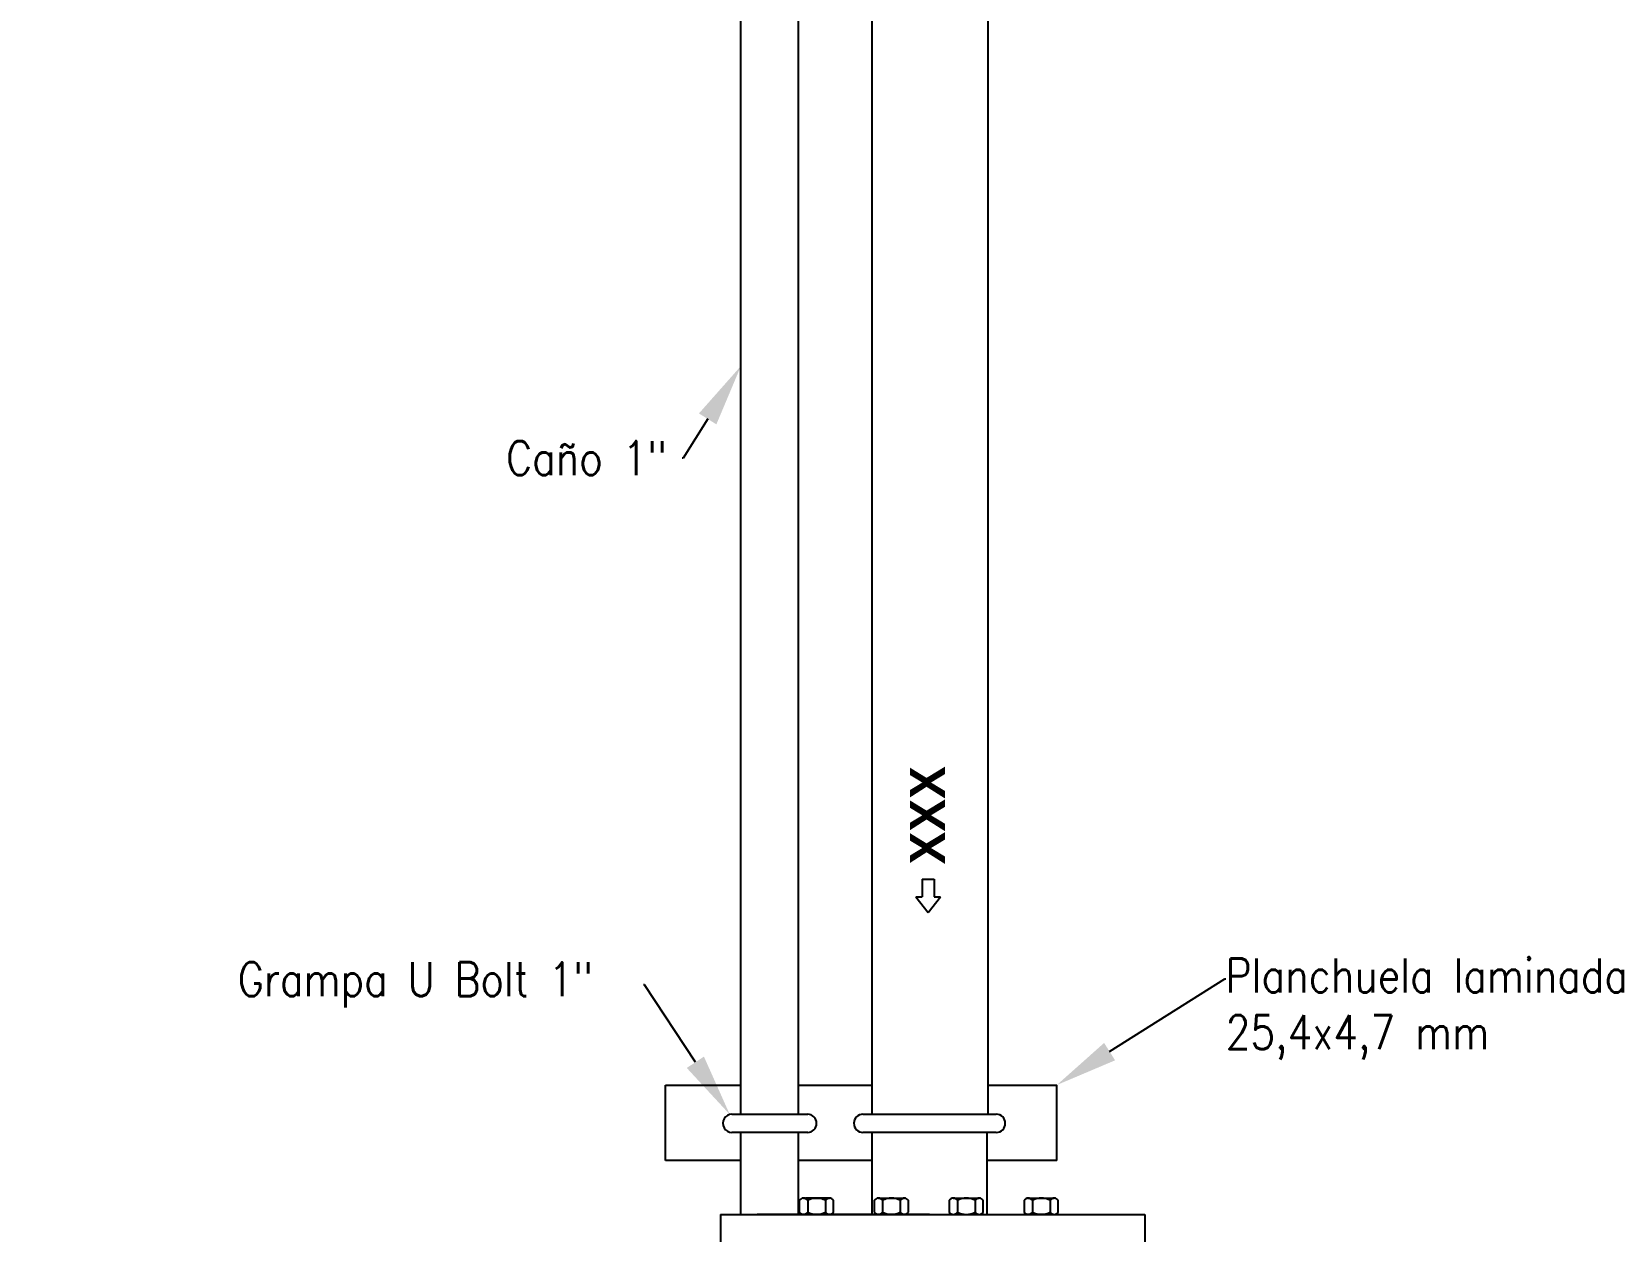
# Model space of a CAD drawing. Header units: millimetres. Extents: x -17263 to -7565, y 1486 to 4446.
# Drawn here: x -9277 to -8578, y 2504 to 3034 of the extents above; entities that cross this region are included whole.
import ezdxf
from ezdxf import colors
from ezdxf.entities.mleader import LeaderData, LeaderLine
from ezdxf.math import Vec2, Vec3

# ---------------------------------------------------------------- set-up
doc = ezdxf.new("R2010")
doc.units = ezdxf.units.MM
doc.linetypes.add('1 PULG', pattern=[10, 10, 0])
for name, color, linetype in [('Canalización nueva', 6, 'Continuous'), ('Conductor nuevo', 1, '1 PULG'), ('PIPING', 3, 'Continuous')]:
    doc.layers.add(name, color=color, linetype=linetype)
doc.styles.get("Standard").update_dxf_attribs({"font": 'arial.ttf'})

msp = doc.modelspace()

# ---------------------------------------------------------------- linework, layer by layer
for p, q in [((-8906.36, 2555.7), (-8906.36, 3900.35)), ((-8855.08, 2555.7), (-8855.08, 3900.36)), ((-8906.36, 2555.7), (-8906.36, 2726.98)), ((-8884.28, 2659.5), (-8878.85, 2659.5)), ((-8884.28, 2659.5), (-8884.28, 2651.74)), ((-8878.85, 2659.5), (-8878.85, 2651.74)), ((-8886.99, 2651.74), (-8884.28, 2651.74)), ((-8886.99, 2651.74), (-8881.56, 2644.76)), ((-8881.56, 2644.76), (-8876.13, 2651.74)), ((-8878.85, 2651.74), (-8876.13, 2651.74)), ((-8906.36, 2555.7), (-8906.36, 2600.78)), ((-8906.36, 2511.52), (-8906.36, 2547.7)), ((-8906.36, 2511.52), (-8906.36, 2547.7)), ((-8906.36, 2533.89), (-8906.36, 2547.7)), ((-8855.48, 2511.52), (-8855.48, 2547.7)), ((-8973.23, 2511.52), (-8973.23, 2496.52)), ((-8973.23, 2511.52), (-8878.23, 2511.52)), ((-8880.96, 2511.52), (-8957, 2511.52)), ((-8935.71, 2511.52), (-8957, 2511.52)), ((-8906.36, 2511.52), (-8855.56, 2511.52)), ((-8880.96, 2511.52), (-8818.46, 2511.52)), ((-8880.92, 2511.52), (-8805.92, 2511.52)), ((-8880.87, 2511.52), (-8785.87, 2511.52)), ((-8826.2, 2511.52), (-8818.46, 2511.52)), ((-8785.87, 2511.52), (-8785.87, 2496.52))]:
    msp.add_line(p, q)
at = {"layer": 'Canalización nueva'}
for p, q in [((-8964.22, 2555.7), (-8964.22, 3900.35)), ((-8938.82, 2555.7), (-8938.82, 3900.35)), ((-8997.55, 2568.59), (-8964.22, 2568.59)), ((-8997.55, 2535.34), (-8997.55, 2568.59)), ((-8938.82, 2568.59), (-8906.36, 2568.59)), ((-8855.48, 2568.59), (-8824.78, 2568.59)), ((-8824.78, 2535.34), (-8824.78, 2568.59)), ((-8968.3, 2555.7), (-8934.75, 2555.7)), ((-8938.82, 2555.7), (-8938.82, 2555.7)), ((-8910.36, 2555.7), (-8851.49, 2555.7)), ((-8934.68, 2547.7), (-8968.23, 2547.7)), ((-8964.22, 2511.52), (-8964.22, 2547.7)), ((-8938.82, 2511.52), (-8938.82, 2547.7)), ((-8851.49, 2547.7), (-8910.36, 2547.7)), ((-8964.22, 2535.34), (-8997.55, 2535.34)), ((-8906.36, 2535.34), (-8938.82, 2535.34)), ((-8824.78, 2535.34), (-8855.48, 2535.34))]:
    msp.add_line(p, q, dxfattribs=at)
for centre, start, end in [((-8968.23, 2551.7), 89.9982, 270.0026), ((-8934.82, 2551.7), 270, 90), ((-8910.36, 2551.7), 90, 270), ((-8851.49, 2551.7), 270.00108, 90.00108)]:
    msp.add_arc(centre, 4, start, end, dxfattribs=at)
at = {"layer": 'Conductor nuevo'}
for points, knots in [([(-9408.27, 2619.35), (-9404.71, 2619.31), (-9392.71, 2619.2), (-9374.89, 2620.6), (-9355.18, 2603.72), (-9349.45, 2578.26), (-9346.07, 2551.58), (-9345.12, 2532.68), (-9346.1, 2513.34), (-9347.67, 2490.27), (-9336.71, 2466.77), (-9339.67, 2444.29), (-9326.69, 2428.49), (-9323.05, 2401.69), (-9297.17, 2401.75), (-9280.89, 2387.39), (-9260.48, 2388.76), (-9250.04, 2371.4), (-9229.29, 2364.49), (-9209.14, 2361.63), (-9188.25, 2355.79), (-9170.78, 2355.15), (-9151.24, 2353.75), (-9130.65, 2355.5), (-9111.77, 2352.4), (-9091.81, 2343.07), (-9066.71, 2339.54), (-9039.98, 2345.94), (-9017.71, 2349), (-9001.96, 2356.44), (-8991.01, 2359.65), (-8981.97, 2364.87), (-8970.27, 2370.71), (-8967.22, 2375.34), (-8961.53, 2383.85), (-8960.6, 2387.3)], [0, 0, 0, 0, 10.759327, 36.295448, 49.812441, 84.735248, 110.409317, 131.447099, 141.158121, 168.651696, 199.348269, 216.774365, 232.32937, 258.910578, 285.281565, 295.828753, 323.204748, 336.64774, 352.214441, 386.175951, 398.637941, 416.914134, 438.370336, 457.388278, 478.737011, 494.739555, 523.344859, 552.409827, 576.849872, 590.241079, 604.263817, 611.339207, 624.363505, 637.058198, 643.701546, 643.701546, 643.701546, 643.701546]), ([(-9408.27, 2613), (-9395.37, 2613.06), (-9389.7, 2613.08), (-9381.86, 2612.85), (-9373.02, 2610.76), (-9367.55, 2603.05), (-9360.39, 2596.71), (-9360.05, 2585.96), (-9358.52, 2575.2), (-9354.07, 2562.9), (-9354.6, 2550.72), (-9351.79, 2540.1), (-9352.92, 2528.82), (-9353.74, 2518.61), (-9353.49, 2508.61), (-9353.91, 2499.92), (-9352.28, 2491.14), (-9353.4, 2482.83), (-9348.71, 2474.99), (-9347.24, 2465.79), (-9347.35, 2455.16), (-9345.93, 2445.88), (-9343.32, 2437.52), (-9338.37, 2429.44), (-9334.51, 2419.74), (-9330.71, 2411.25), (-9327.48, 2402.07), (-9318.17, 2398.74), (-9307.95, 2393.66), (-9297.46, 2393.59), (-9290.13, 2385.15), (-9280.96, 2383.22), (-9272.94, 2382.15), (-9264.7, 2380.52), (-9260.23, 2372.63), (-9251.11, 2368.65), (-9241.69, 2358.6), (-9223.78, 2357.46), (-9206.44, 2354.01), (-9190.81, 2350.2), (-9176.67, 2349.1), (-9162.89, 2348.74), (-9152.5, 2348.48), (-9144.41, 2348.02), (-9136.34, 2347.13), (-9124.59, 2348.8), (-9111.27, 2341.77), (-9096.91, 2338.7), (-9081.08, 2334.87), (-9066, 2333.35), (-9053.02, 2336.23), (-9044.68, 2335.27), (-9035.39, 2340.01), (-9024.01, 2339.16), (-9013.09, 2344.05), (-9005.85, 2346.88), (-8999.97, 2349.2), (-8994.84, 2353.48), (-8985.88, 2354.31), (-8979.61, 2363.01), (-8970.28, 2364.61), (-8964.39, 2370.26), (-8962.43, 2374.07), (-8955.57, 2383.91), (-8956.54, 2390.21), (-8954.69, 2392.13), (-8955.89, 2399.68), (-8955.43, 2452.86)], [0, 0, 0, 0, 6.842885, 16.977753, 23.758773, 32.909527, 44.474804, 50.592625, 64.086155, 77.421595, 89.173396, 100.208092, 109.919076, 122.881119, 130.966606, 139.921993, 148.852754, 157.755954, 163.914359, 175.491327, 185.202313, 195.837251, 203.508317, 211.285855, 224.135314, 234.647483, 239.532888, 252.437909, 261.151283, 274.598354, 280.915838, 293.324709, 301.106159, 305.718466, 317.742836, 325.374366, 335.164831, 357.731638, 375.4252, 389.071805, 405.736854, 417.880009, 430.427431, 436.912782, 442.187415, 454.800153, 471.42975, 485.657457, 498.908635, 520.383789, 530.16835, 538.673452, 544.687041, 560.649687, 571.397934, 580.111321, 584.095128, 590.269142, 599.738611, 609.214794, 619.893872, 627.048405, 631.568421, 641.304692, 648.18923, 655.061871, 659.041391, 659.041391, 659.041391, 659.041391])]:
    msp.add_open_spline(points, degree=3, knots=knots, dxfattribs=at)
at = {"layer": 'PIPING', "color": 0, "ltscale": 25}
for p, q in [((-8938.46, 2517.71), (-8938.46, 2512.5)), ((-8936.61, 2518.69), (-8925.16, 2518.69)), ((-8925.16, 2518.69), (-8935.71, 2518.69)), ((-8934.75, 2517.71), (-8934.75, 2512.5)), ((-8926.94, 2517.71), (-8926.94, 2512.5)), ((-8923.38, 2512.5), (-8923.38, 2517.71)), ((-8905.38, 2517.71), (-8905.38, 2512.5)), ((-8903.53, 2518.69), (-8892.08, 2518.69)), ((-8901.67, 2517.71), (-8901.67, 2512.5)), ((-8893.86, 2517.71), (-8893.86, 2512.5)), ((-8890.3, 2512.5), (-8890.3, 2517.71)), ((-8872.3, 2517.71), (-8872.3, 2512.5)), ((-8870.45, 2518.69), (-8859.01, 2518.69)), ((-8868.6, 2517.71), (-8868.6, 2512.5)), ((-8860.78, 2517.71), (-8860.78, 2512.5)), ((-8857.22, 2512.5), (-8857.22, 2517.71)), ((-8839.22, 2517.71), (-8839.22, 2512.5)), ((-8837.65, 2518.69), (-8826.2, 2518.69)), ((-8837.37, 2518.69), (-8825.93, 2518.69)), ((-8835.52, 2517.71), (-8835.52, 2512.5)), ((-8827.71, 2517.71), (-8827.71, 2512.5)), ((-8824.15, 2512.5), (-8824.15, 2517.71)), ((-8936.6, 2511.52), (-8925.16, 2511.52)), ((-8935.71, 2511.52), (-8924.26, 2511.52)), ((-8903.53, 2511.52), (-8892.08, 2511.52)), ((-8886.68, 2511.52), (-8875.23, 2511.52)), ((-8870.45, 2511.52), (-8859, 2511.52)), ((-8826.2, 2511.52), (-8837.65, 2511.52)), ((-8837.37, 2511.52), (-8825.93, 2511.52))]:
    msp.add_line(p, q, dxfattribs=at)
for centre, radius, start, end in [((-8936.6, 2516.45), 2.24, 34.34513, 145.65487), ((-8936.6, 2513.76), 2.24, 214.34513, 325.65487), ((-8930.84, 2510.4), 8.29, 61.89292, 118.10708), ((-8930.84, 2519.81), 8.29, 241.89292, 298.10708), ((-8925.16, 2516.59), 2.11, 32.40518, 147.59478), ((-8925.16, 2513.63), 2.11, 212.40518, 327.59478), ((-8903.53, 2516.45), 2.24, 34.34513, 145.65487), ((-8903.53, 2513.76), 2.24, 214.34513, 325.65487), ((-8897.77, 2510.4), 8.29, 61.89292, 118.10708), ((-8897.77, 2519.81), 8.29, 241.89292, 298.10708), ((-8892.08, 2516.59), 2.11, 32.40518, 147.59478), ((-8892.08, 2513.63), 2.11, 212.40518, 327.59478), ((-8870.45, 2516.45), 2.24, 34.34513, 145.65487), ((-8870.45, 2513.76), 2.24, 214.34513, 325.65487), ((-8864.69, 2510.4), 8.29, 61.89292, 118.10708), ((-8864.69, 2519.81), 8.29, 241.89292, 298.10708), ((-8859, 2516.59), 2.11, 32.40518, 147.59478), ((-8859, 2513.63), 2.11, 212.40518, 327.59478), ((-8837.37, 2516.45), 2.24, 34.34513, 145.65487), ((-8837.37, 2513.76), 2.24, 214.34513, 325.65487), ((-8831.61, 2510.4), 8.29, 61.89292, 118.10708), ((-8831.61, 2519.81), 8.29, 241.89292, 298.10708), ((-8825.93, 2516.59), 2.11, 32.40518, 147.59478), ((-8825.93, 2513.63), 2.11, 212.40518, 327.59478)]:
    msp.add_arc(centre, radius, start, end, dxfattribs=at)

# ---------------------------------------------------------------- texts
at = {"insert": (-8889.63, 2665.98), "char_height": 15.5192, "attachment_point": 1, "rotation": 90}
msp.add_mtext_dynamic_manual_height_columns('{\\fArial|b1|i0|c0|p34;XXX}', width=701.3281, gutter_width=19.4, heights=[0], dxfattribs=at)

# ---------------------------------------------------------------- leaders
at = {"layer": 'Canalización nueva'}
ml = msp.add_multileader_mtext('Standard', dxfattribs=at)
ml.set_content('\\A1;{\\Fromans|c0;\\W0.85;Caño 1" }', color=256)
ml.set_leader_properties()
ml.build(insert=Vec2(0, 0))
ml.multileader.update_dxf_attribs({"dogleg_length": 0.36, "arrow_head_size": 27.61})
ctx = ml.context
ctx.base_point, ctx.char_height, ctx.arrow_head_size, ctx.landing_gap_size, ctx.plane_origin = Vec3(-9067.88, 2845.38), 15, 27.61, 0.00994, Vec3(-9207.47, 2847.71)
notes = []
notes.append((ctx, [(1, (1, 1, 0), (-8989.79, 2845.38), (-1, 0), 0.36, [(0, [(-8964.22, 2886.03)], 0, [])])]))
ctx.mtext.insert, ctx.mtext.width, ctx.mtext.flow_direction = Vec3(-9067.87, 2852.88), 587.0217, 5
ml = msp.add_multileader_mtext('Standard', dxfattribs=at)
ml.set_content('\\A1;{\\Fromans|c0;\\W0.85;Planchuela laminada\\P25,4x4,7 mm }', color=256)
ml.set_leader_properties()
ml.build(insert=Vec2(0, 0))
ml.multileader.update_dxf_attribs({"dogleg_length": 0.36, "arrow_head_size": 27.61})
ctx = ml.context
ctx.base_point, ctx.char_height, ctx.arrow_head_size, ctx.landing_gap_size, ctx.plane_origin = Vec3(-8750.19, 2615.53), 15, 27.61, 0.00994, Vec3(-8788, 2515.11)
notes.append((ctx, [(0, (1, 1, 0), (-8750.55, 2615.53), (1, 0), 0.36, [(0, [(-8824.78, 2568.59)], 0, [])])]))
ctx.mtext.insert, ctx.mtext.width, ctx.mtext.flow_direction = Vec3(-8750.18, 2624.46), 587.0217, 5
ml = msp.add_multileader_mtext('Standard', dxfattribs=at)
ml.set_content('\\A1;{\\Fromans|c0;\\W0.85;Grampa U Bolt 1" }', color=256)
ml.set_leader_properties()
ml.build(insert=Vec2(0, 0))
ml.multileader.update_dxf_attribs({"dogleg_length": 0.36, "arrow_head_size": 27.61})
ctx = ml.context
ctx.base_point, ctx.char_height, ctx.arrow_head_size, ctx.landing_gap_size, ctx.plane_origin = Vec3(-9186.35, 2612.78), 15, 27.61, 0.00994, Vec3(-9316.86, 2713.93)
notes.append((ctx, [(1, (1, 1, 0), (-9006.86, 2612.78), (-1, 0), 0.36, [(0, [(-8969.16, 2555.59)], 0, [])])]))
ctx.mtext.insert, ctx.mtext.width, ctx.mtext.flow_direction = Vec3(-9186.34, 2622.78), 587.0217, 5
for ctx, leaders in notes:
    for number, flags, end, landing, length, lines in leaders:
        leader = LeaderData()
        leader.index, (leader.has_last_leader_line, leader.has_dogleg_vector, leader.attachment_direction) = number, flags
        leader.last_leader_point, leader.dogleg_vector, leader.dogleg_length = Vec3(end), Vec3(landing), length
        for number, points, colour, breaks in lines:
            line = LeaderLine()
            line.index, line.vertices, line.color, line.breaks = number, Vec3.list(points), colors.encode_raw_color(colour), breaks
            leader.lines.append(line)
        ctx.leaders.append(leader)

doc.saveas('drawing.dxf')
